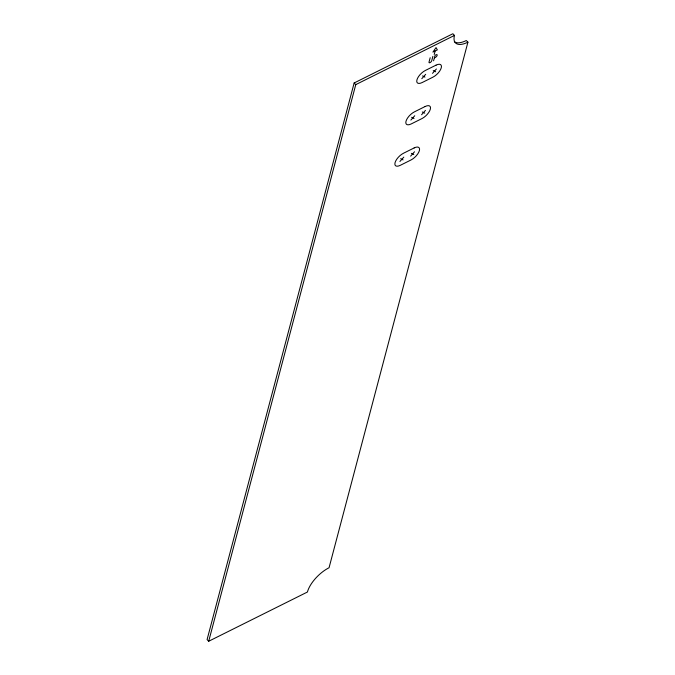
<?xml version="1.0" encoding="UTF-8"?>
<svg xmlns="http://www.w3.org/2000/svg" width="675" height="675" viewBox="0 0 675 675"><rect width="100%" height="100%" fill="white"/><g stroke="black" fill="none" stroke-linecap="round" stroke-linejoin="round"><path stroke-width="1.01" d="M467.918 42.179A23.195 10.193 -44.5 0 1 454.486 35.404L452.858 33.75L354.147 82.974L207.082 639.596L208.702 641.25L307.42 592.026A23.195 10.193 -44.5 0 1 329.054 567.751L467.918 42.179L466.298 40.525A23.195 10.193 -44.5 0 1 454.309 41.673M208.702 641.25L355.767 84.628L454.486 35.404M430.186 57.696L429.022 62.083A1.78 0.785 -44.5 0 0 430.059 62.606A1.78 0.785 -44.5 0 0 431.722 60.742L432.877 56.354M434.211 54.498L435.139 50.979L437.349 49.883L436.033 47.596L432.928 52.076L434.987 51.055M433.586 60.792L434.877 55.924A0.97 0.422 -44.5 0 1 435.78 54.911L436.008 54.793A1.991 0.869 -44.5 0 1 437.155 55.375A1.991 0.869 -44.5 0 1 435.299 57.459L434.498 57.856M421.799 78.697L425.68 74.334M432.515 73.347L436.396 68.993M410.864 120.082L414.745 115.729M421.58 114.742L425.461 110.379M399.929 161.477L403.81 157.115M410.645 156.127L414.526 151.774M433.249 70.563L435.662 71.778M422.533 75.904L424.946 77.127M422.314 111.949L424.727 113.172M411.598 117.298L414.011 118.513M411.379 153.343L413.792 154.558M400.663 158.684L403.076 159.907M354.147 82.974L355.767 84.628M436.05 65.138L425.334 70.478A9.02 3.966 -44.5 0 0 416.922 79.92A9.02 3.966 -44.5 0 0 422.145 82.553L432.861 77.203A9.02 3.966 -44.5 0 0 441.281 67.77A9.02 3.966 -44.5 0 0 436.05 65.138M425.115 106.523L414.399 111.873A9.02 3.966 -44.5 0 0 405.987 121.306A9.02 3.966 -44.5 0 0 411.21 123.938L421.926 118.597A9.02 3.966 -44.5 0 0 430.338 109.156A9.02 3.966 -44.5 0 0 425.115 106.523M414.18 147.918L403.464 153.259A9.02 3.966 -44.5 0 0 395.044 162.7A9.02 3.966 -44.5 0 0 400.275 165.333L410.991 159.983A9.02 3.966 -44.5 0 0 419.403 150.55A9.02 3.966 -44.5 0 0 414.18 147.918"/></g></svg>
